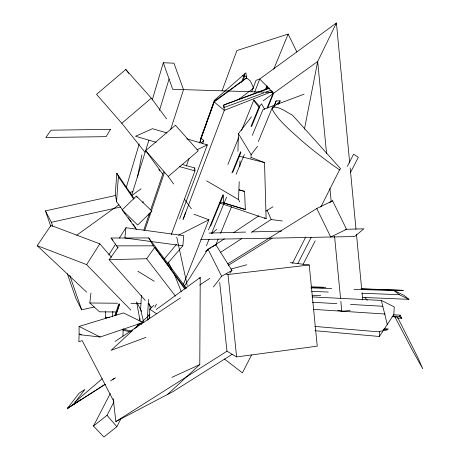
<?xml version="1.0" encoding="UTF-8"?>
<svg xmlns="http://www.w3.org/2000/svg" width="460" height="460" viewBox="0 0 460 460"><rect width="100%" height="100%" fill="white"/><g stroke="black" fill="none" stroke-linecap="round" stroke-linejoin="round"><path stroke-width="0.69" d="M167.555 394.456L199.784 364.584L200.232 277.489L156.273 309.517M106.116 318.406L105.426 317.239L105.478 311.667M149.598 318.4L149.718 309.131L153.91 305.359M237.676 160.552L237.716 159.137M237.929 151.346L238.412 133.641L251.522 116.754M80.448 334.173L79.08 334.61L78.861 341.751L82.219 340.636L113.844 401.425M122.918 336.162L123.176 329.003M239.786 201.957L238.521 199.588L239.211 181.694M239.792 166.664L240.016 160.937M315.031 330.705L379.333 336.484L379.615 331.487M141.433 295.343L140.616 309.517L143.784 322.598M250.93 158.303L251.137 154.721L257.617 146.268M147.292 320.2L148.517 299.489M339.555 169.867L340.578 168.722L292.525 115.201C286.2 112.044 279.962 106.593 272.533 107.036L272.354 109.664C279.542 122.032 291.186 130.968 301.501 140.582C313.691 150.966 326.364 160.781 339.555 169.867L320.856 206.983M134.13 198.617L116.817 173.242L115.305 193.792L116.552 201.721L122.44 209.748M116.552 201.721L118.387 176.674L116.817 173.242M167.095 264.143L182.85 245.784L183.758 235.623L125.942 227.746L119.439 238.027M112.315 316.848L112.873 311.351M125.942 227.746L124.867 237.998L182.85 245.784M115.926 311.989L99.486 311.805L89.826 302.979L90.93 293.129M304.428 129.162L317.676 61.473L336.421 23L349.703 162.92M137.488 177.146L141.898 154.79M336.133 24.403L336.421 23L259.756 78.999L256.094 80.281L251.695 91.655M199.991 142.278L200.962 138.08L214.371 100.28L245.922 72.841L246.589 77.907L214.147 101.959L200.962 138.08L201.026 138.903M274.212 106.312L276.149 100.924L280.117 100.774L279.709 101.763L274.212 106.312L273.665 107.64M126.339 187.22L139.207 143.888M152.277 99.877L163.306 62.744L173.938 63.187L183.517 89.631L170.585 129.685M159.447 110.429L169.107 78.936M131.675 195.201L148.867 140.346M115.667 315.52L119.462 303.979M114.833 315.537L118.743 303.991M143.836 229.988L149.563 213.095M150.708 209.72L163.536 171.879M115.793 315.543L119.726 303.991M144.699 230.586L164.352 172.816M199.588 142.962L214.463 101.085L214.371 100.28M137.017 326.669L137.983 323.972M139.19 320.603L139.673 319.251M186.334 166.06L189.008 158.648M185.535 212.704L183.068 219.443L224.308 110.36L223.773 105.006L269.111 87.923M224.026 107.629L223.773 105.006L257.473 92.69M202.544 143.83L203.786 140.461L200.962 138.08M222.025 90.89L236.894 50.571L288.15 34.057L296.844 51.922M194.235 169.297L194.735 167.952L182.051 164.439M136.827 327.388L138.075 324.03M139.322 320.672L140.07 318.653M171.258 234.68L194.954 170.861L194.735 167.952M179.647 218.862L207.328 144.883L186.777 138.811M241.454 82.432L244.72 73.703M242.903 80.897L244.915 75.526M254.57 92.316L259.756 78.999L273.625 93.242L267.68 107.835M183.327 284.717L208.88 219.765L194.028 214.239M266.438 89.326L267.507 86.658M227.895 164.41L238.613 137.81M241.563 130.496L253.885 99.906L259.773 106.685L251.58 126.598M271.423 92.374L271.964 91.051M267.111 108.117L273.05 93.518L273.625 93.242M265.345 89.688L266.978 85.715M273.763 69.161L288.15 34.057M208.483 229.954L222.939 194.764M231.932 172.856L240.66 151.61M251.022 126.379L258.928 107.123L259.773 106.685M266.34 89.28L267.433 86.624M210.623 226.176L223.456 194.971M232.743 172.402L240.931 152.49M215.683 245.197L218.143 239.223M220.605 233.243L231.535 206.672M258.325 141.576L272.533 107.036M273.959 106.22L276.149 100.924M206.379 245.83L209.122 239.229M211.588 233.289L226.579 197.219M236.101 174.317L244.323 154.537M252.298 135.338L263.028 109.526L274.787 105.133M278.605 104.414L280.117 100.774M292.485 263.298L305.704 237.061M110.302 393.467L93.478 426.023L103.885 437L116.84 426.73L121.06 418.439M297.827 263.557L311.19 237.343M347.375 166.37L353.567 154.221L358.34 157.268L350.44 172.575M251.551 354.999L242.414 372.899L224.434 358.984M93.478 426.023L107.036 415.322L113.925 401.931M303.036 264.437L315.215 240.833M148.574 319.407L149.891 316.848M154.842 307.274L156.492 304.083M130.847 310.097L86.641 264.632L99.814 243.834L50.956 225.4L37.203 245.663L86.693 292.169M108.732 254.955L115.615 244.07M184.546 286.062L207.989 249.101L215.82 244.731L231.984 270.388L229.758 273.2M392.886 316.037L399.326 316.463L400.154 315.157L393.737 314.738M379.333 336.484L393.817 314.6L394.249 306.912L381.369 300.426L312.058 296.918M199.456 278.633L200.232 277.489M117.996 247.336L109.129 259.71L146.665 258.738L154.393 247.865M105.242 384.284L67.384 408.451L79.091 393.197L84.864 389.516L73.215 404.662L67.384 408.451L69.569 406.594M213.423 286.988L221.622 276.282L231.984 270.388M259.382 106.622L261.567 103.81L264.667 109.365M164.208 259.101L176.485 244.358M122.113 209.909L136.35 196.132L151.938 211.157L137.649 225.032L122.113 209.909L136.562 229.563M201.348 142.732L203.786 140.461M132.687 330.429L111.078 350.365L145.889 337.387M134.268 328.969L140.593 323.133M141.645 322.161L149.552 314.864M211.853 233.484L216.683 229.35M162.524 173.828L145.676 150.621L175.421 125.246L198.225 150.868L168.251 176.473L173.621 183.994M166.583 118.852L151.317 98.158L125.787 69.471L96.542 94.346L121.814 123.291L144.98 152.26M121.814 123.291L151.317 98.158M75.014 401.948L102.264 378.724M74.25 403.863L67.384 408.451M75.365 402.96L76.475 402.057M238.809 99.36L253.564 88.165L250.372 80.971L246.589 77.907M148.177 315.416L149.914 314.151M214.463 101.085L246.617 77.826M76.762 235.192L118.95 204.769M131.744 195.546L141.047 188.836M263.16 100.786L317.676 61.473L326.565 153.542M80.753 399.522L73.134 404.76L105.225 384.272M205.373 251.488L208.34 249.51M209.53 248.716L210.714 247.923M211.905 247.129L224.376 238.809M233.875 232.467L258.819 215.82M265.943 211.065L272.987 206.804M115.023 341.469L180.567 297.815M199.617 285.125L209.731 278.392M220.8 252.189L241.776 238.579M251.367 232.357L271.147 219.523L282.331 220.99M112.493 379.632L114.31 378.476M110.647 380.828L115.454 377.763M113.24 398.716L115.851 421.55L226.964 351.221L236.63 356.92L317.245 346.167L309.235 265L290.191 262.608M232.122 354.344L173.155 391.517L115.851 421.55M227.717 263.885L316.791 208.518L332.58 200.796L346.535 229.293L330.711 237.003L316.791 208.518M228.194 265.374L272.119 238.199M329.527 202.682L332.58 200.796M314.628 326.41L378.178 331.809L386.831 329.872L388.355 328.975L384.06 328.624M178.572 235.192L208.88 219.765M197.006 149.81L207.328 144.883M171.856 377.372L199.784 364.584M272.286 91.448L224.308 110.36L214.147 101.959M276.782 104.391L304.054 94.202M224.066 107.525L263.752 92.937M265.771 92.195L271.153 90.223M258.825 92.195L269.612 88.251M79.08 334.61L100.136 337.013L143.014 322.523L123.527 312.926L79.08 326.433L79.109 333.718L81.391 334.868M230.977 269.083L246.721 264.776M67.292 273.637L75.963 298.546L81.673 309.827L94.271 306.987M50.876 226.481L45.448 210.898L115.425 195.511M129.427 192.429L132.928 191.659M45.448 210.898L51.37 222.295L120.727 206.994M142.456 202.204L143.859 201.894M225.986 274.062L227.987 274.499L309.235 265M337.669 310.207L341.797 311.265L350.232 310.488M209.081 233.088L245.68 232.076M252.137 231.897L281.56 231.087M345.109 229.333L363.837 228.815L354.62 236.543L200.813 239.505M118.099 247.969L111.084 238.033L148.764 237.935L186.513 288.357M116.282 245.876L153.301 245.824L185.564 288.673M89.826 302.979L117.524 303.249M131.019 303.381L140.961 303.479M105.426 317.239L109.693 317.36M272.814 92.408L172.707 89.292L163.306 62.744M311.058 287.396L323.225 287.787M361.169 289.006L403.403 290.363L361.054 288.725M310.937 287.88L331.758 288.564M354.01 289.294L394.214 290.611L403.983 295.349L408.923 299.351L362.319 297.401M311.765 291.416L328.256 292.031M361.951 293.279L399.228 294.664L408.923 299.351M311.523 286.804L325.881 287.362M312.133 295.297L320.735 295.659M312.455 302.266L336.846 303.652M350.48 304.422L382.772 306.262M391.943 316.497L397.584 317.331L417.703 357.253L422.728 368.719L412.436 350.33L394.812 316.675M313.547 309.373L385.216 314.036M397.446 318.027L401.724 318.32L400.154 315.157M383.249 329.578L386.831 329.872M242.443 75.699L246.428 76.458M122.716 330.061L130.128 331.873M123.05 329.118L131.14 331.119M239.108 156.147L264.529 162.564L266.116 218.724L219.679 203.015M239.148 189.871L244.588 191.371L245.318 209.536L220.236 201.905M179.492 166.589L194.954 170.861M239.269 189.894L244.588 191.371M156.147 142.301L135.533 136.246L152.524 128.691L166.911 132.94M245.318 209.536L223.548 202.871L223.232 195.851M251.47 157.584L264.529 162.564M37.203 245.663L86.641 264.632M79.08 326.433L100.136 337.013M264.241 217.775L266.116 218.724M206.632 180.832L238.521 199.588M137.868 271.245L154.238 281.267M149.718 309.131L156.572 313.841M399.326 316.463L401.724 318.32M271.578 92.368L273.05 93.518M394.214 290.611L399.228 294.664M109.129 259.71L145.216 300.34M148.062 303.548L151.777 307.728M364.924 297.614L367.287 300.294M145.676 150.621L168.251 176.473M99.814 243.834L111.556 257.272M111.084 238.033L112.93 240.172M107.036 415.322L116.84 426.73M258.928 107.123L255.024 102.246L253.885 99.906M158.792 169.533L159.683 170.648M146.665 258.738L175.421 296.091M125.787 69.471L128.783 73.508M123.286 210.898L124.965 213.187M128.328 217.775L131.278 221.789M132.957 224.083L135.481 227.522M154.796 247.29L184.868 289.087M184.362 199.036L191.389 208.874M118.387 176.674L133.722 199.088M136.35 196.132L137.155 197.323M148.35 213.986L149.155 215.182M238.412 133.641L251.137 154.721M148.764 237.935L153.301 245.824M140.737 323.173L141.41 324.421M141.599 311.391L136.591 301.829L140.139 321.155M207.989 249.101L221.622 276.282M168.193 261.861L171.994 269.577M267.133 210.272L271.147 219.523M174.53 274.718L181.286 291.801M51.37 222.295L52.773 226.343M69.799 275.517L81.673 309.827M381.369 300.426L387.262 324.507M176.761 237.21L187.208 285.384M149.419 303.715L150.219 308.487M227.987 274.499L236.63 356.92M219.702 282.388L226.964 351.221M329.947 188.508L331.183 201.353M334.558 236.325L340.555 298.413M340.831 301.271L341.797 311.265M350.175 167.917L356 229.31M356.477 234.307L361.692 289.277M362.031 292.842L362.71 299.983M110.509 129.317L106.128 136.654L45.828 137.488L51.06 130.197L110.509 129.317"/></g></svg>
